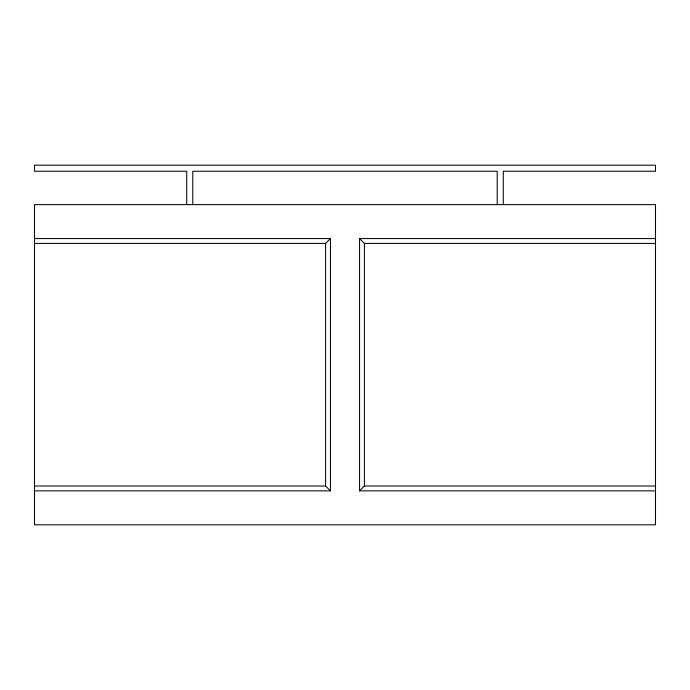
<?xml version="1.0" encoding="UTF-8"?>
<svg xmlns="http://www.w3.org/2000/svg" width="690" height="690" viewBox="0 0 690 690"><rect width="100%" height="100%" fill="white"/><g stroke="black" fill="none" stroke-linecap="round" stroke-linejoin="round"><path stroke-width="1.03" d="M34.5 243.423L325.594 243.423L330.441 238.568L330.441 490.849L34.5 490.849M655.5 238.568L359.559 238.568L359.55 490.849L364.406 486.002L655.5 486.002M34.5 238.568L330.441 238.568M359.559 238.568L364.406 243.423L655.5 243.423M34.5 486.002L325.594 486.002L330.441 490.849M359.55 490.849L655.5 490.849M503.286 204.611L503.286 171.249L655.5 171.249L655.5 165.186L34.5 165.186L34.5 171.249L186.714 171.249L186.714 204.611M497.214 204.611L497.214 171.249L192.786 171.249L192.786 204.611M364.406 243.423L364.406 486.002M325.594 243.423L325.594 486.002M655.5 204.611L34.5 204.611L34.5 524.814L655.5 524.814L655.5 204.611"/></g></svg>
